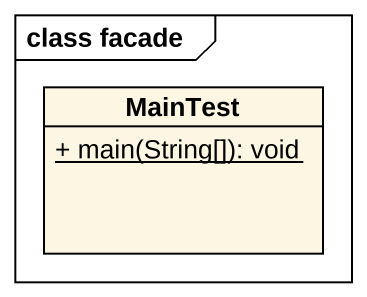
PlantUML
@startuml
mainframe class facade
hide circle
hide empty members
skinparam classAttributeIconSize 0
class MainTest {
  {static} + main(String[]): void
}
@enduml
